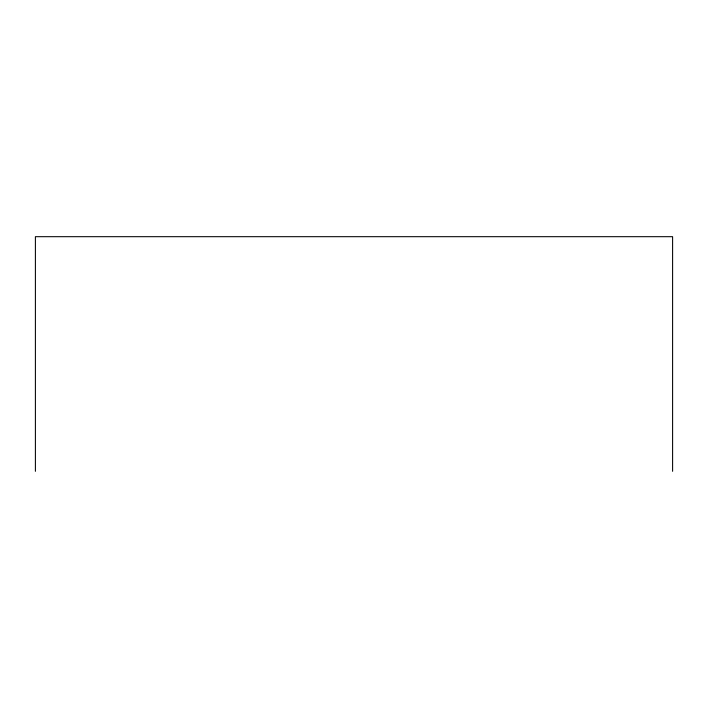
<?xml version="1.0" encoding="UTF-8"?>
<svg xmlns="http://www.w3.org/2000/svg" width="708" height="708" viewBox="0 0 708 708"><rect width="100%" height="100%" fill="white"/><g stroke="black" fill="none" stroke-linecap="round" stroke-linejoin="round"><path stroke-width="1.06" d="M672.6 471.316L672.6 236.684L35.4 236.684L35.4 471.316"/></g></svg>
